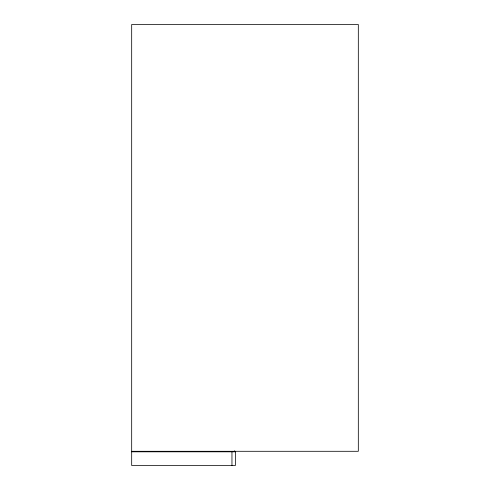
<?xml version="1.0" encoding="UTF-8"?>
<svg xmlns="http://www.w3.org/2000/svg" width="490" height="490" viewBox="0 0 490 490"><rect width="100%" height="100%" fill="white"/><g stroke="black" fill="none" stroke-linecap="round" stroke-linejoin="round"><path stroke-width="0.73" d="M131.681 451.296L358.319 451.296L358.319 24.5L131.681 24.5L131.681 465.5L235.384 465.5L235.384 451.363M131.681 451.811L235.384 451.811L234.41 450.831M231.96 451.363L231.96 465.5"/></g></svg>
